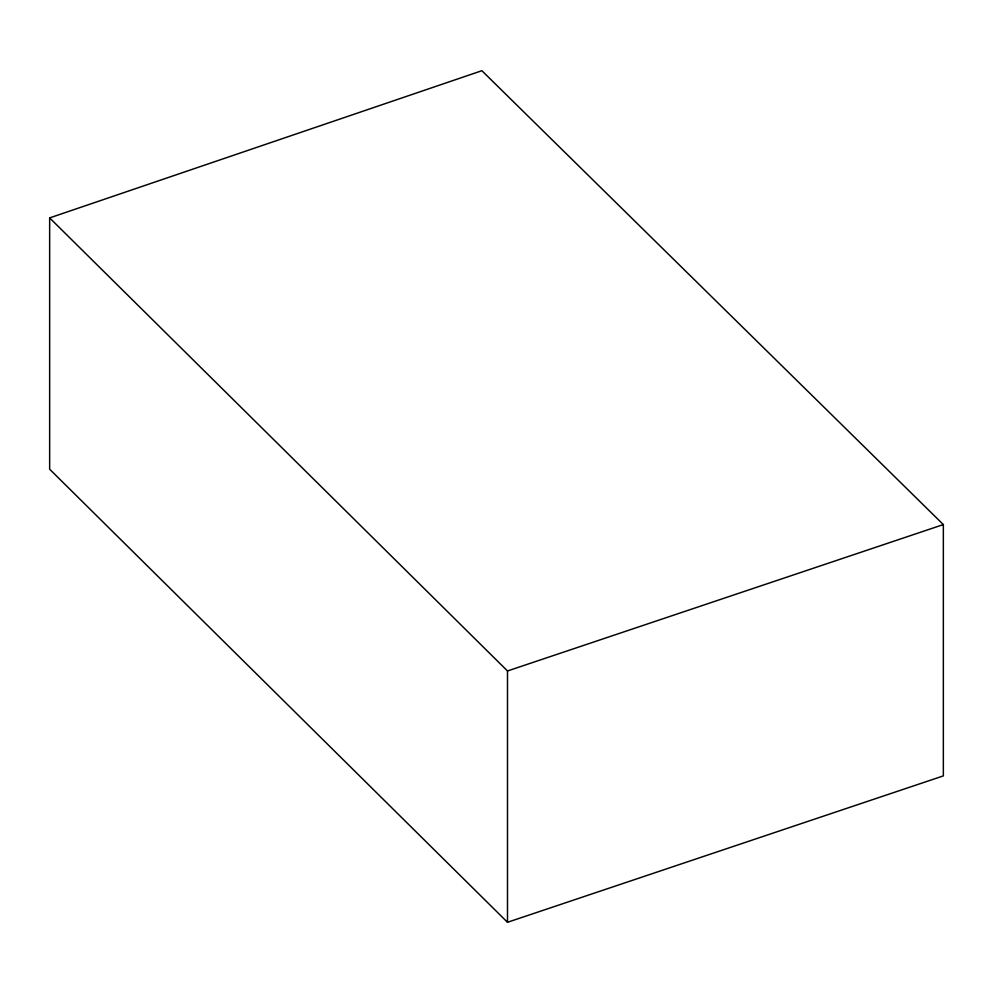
<?xml version="1.0" encoding="UTF-8"?>
<svg xmlns="http://www.w3.org/2000/svg" width="993" height="993" viewBox="0 0 993 993"><rect width="100%" height="100%" fill="white"/><g stroke="black" fill="none" stroke-linecap="round" stroke-linejoin="round"><path stroke-width="1.49" d="M49.65 217.901L481.878 70.714L943.35 524.577L943.35 775.893L507.497 922.286L49.65 469.205L49.65 217.901L507.497 670.97L507.497 922.286M507.497 670.97L943.35 524.577"/></g></svg>
